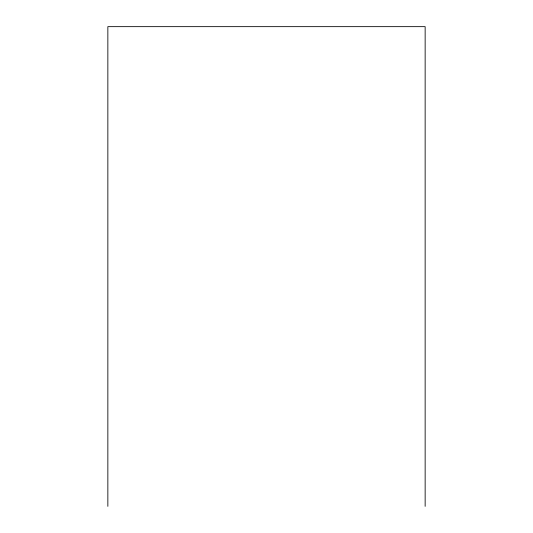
<?xml version="1.0" encoding="UTF-8"?>
<svg xmlns="http://www.w3.org/2000/svg" width="533" height="533" viewBox="0 0 533 533"><rect width="100%" height="100%" fill="white"/><g stroke="black" fill="none" stroke-linecap="round" stroke-linejoin="round"><path stroke-width="0.8" d="M425.147 506.35L425.147 26.65L107.853 26.65L107.853 506.35"/></g></svg>
